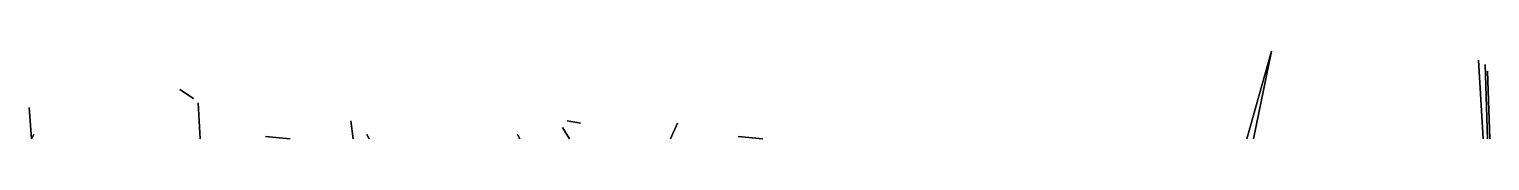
# Model space of a CAD drawing. Header units: millimetres. Extents: x -211 to 10565, y -2293 to 2244.
# Drawn here: x 9864.62 to 9878.35, y -1540.88 to -1540.06 of the extents above; entities that cross this region are included whole.
import ezdxf

# ---------------------------------------------------------------- set-up
doc = ezdxf.new("R2010")
doc.units = ezdxf.units.MM
doc.layers.add('PDF _Геометрия', color=7, linetype='Continuous')

msp = doc.modelspace()

# ---------------------------------------------------------------- linework, layer by layer
at = {"layer": 'PDF _Геометрия', "lineweight": 25}
for points in [[(9876.065, -1540.881), (9876.298, -1540.056)], [(9876.129, -1540.881), (9876.298, -1540.056), (9876.129, -1540.881)], [(9878.287, -1540.881), (9878.245, -1540.141)], [(9878.329, -1540.881), (9878.308, -1540.183)], [(9878.351, -1540.881), (9878.329, -1540.246)], [(9866.035, -1540.416), (9866.162, -1540.5)], [(9866.226, -1540.881), (9866.205, -1540.543)], [(9864.639, -1540.881), (9864.617, -1540.585)], [(9867.665, -1540.881), (9867.643, -1540.712)], [(9869.675, -1540.712), (9869.802, -1540.733)], [(9864.639, -1540.881), (9864.66, -1540.839), (9864.639, -1540.881)], [(9867.813, -1540.881), (9867.792, -1540.839)], [(9869.23, -1540.881), (9869.209, -1540.839)], [(9869.696, -1540.881), (9869.633, -1540.775)], [(9870.648, -1540.881), (9870.712, -1540.733), (9870.648, -1540.881)], [(9870.648, -1540.881), (9870.712, -1540.733), (9870.648, -1540.881)], [(9867.072, -1540.881), (9866.839, -1540.86), (9867.072, -1540.881)], [(9871.516, -1540.881), (9871.283, -1540.86), (9871.516, -1540.881)]]:
    msp.add_lwpolyline(points, close=True, dxfattribs=at)

doc.saveas('drawing.dxf')
